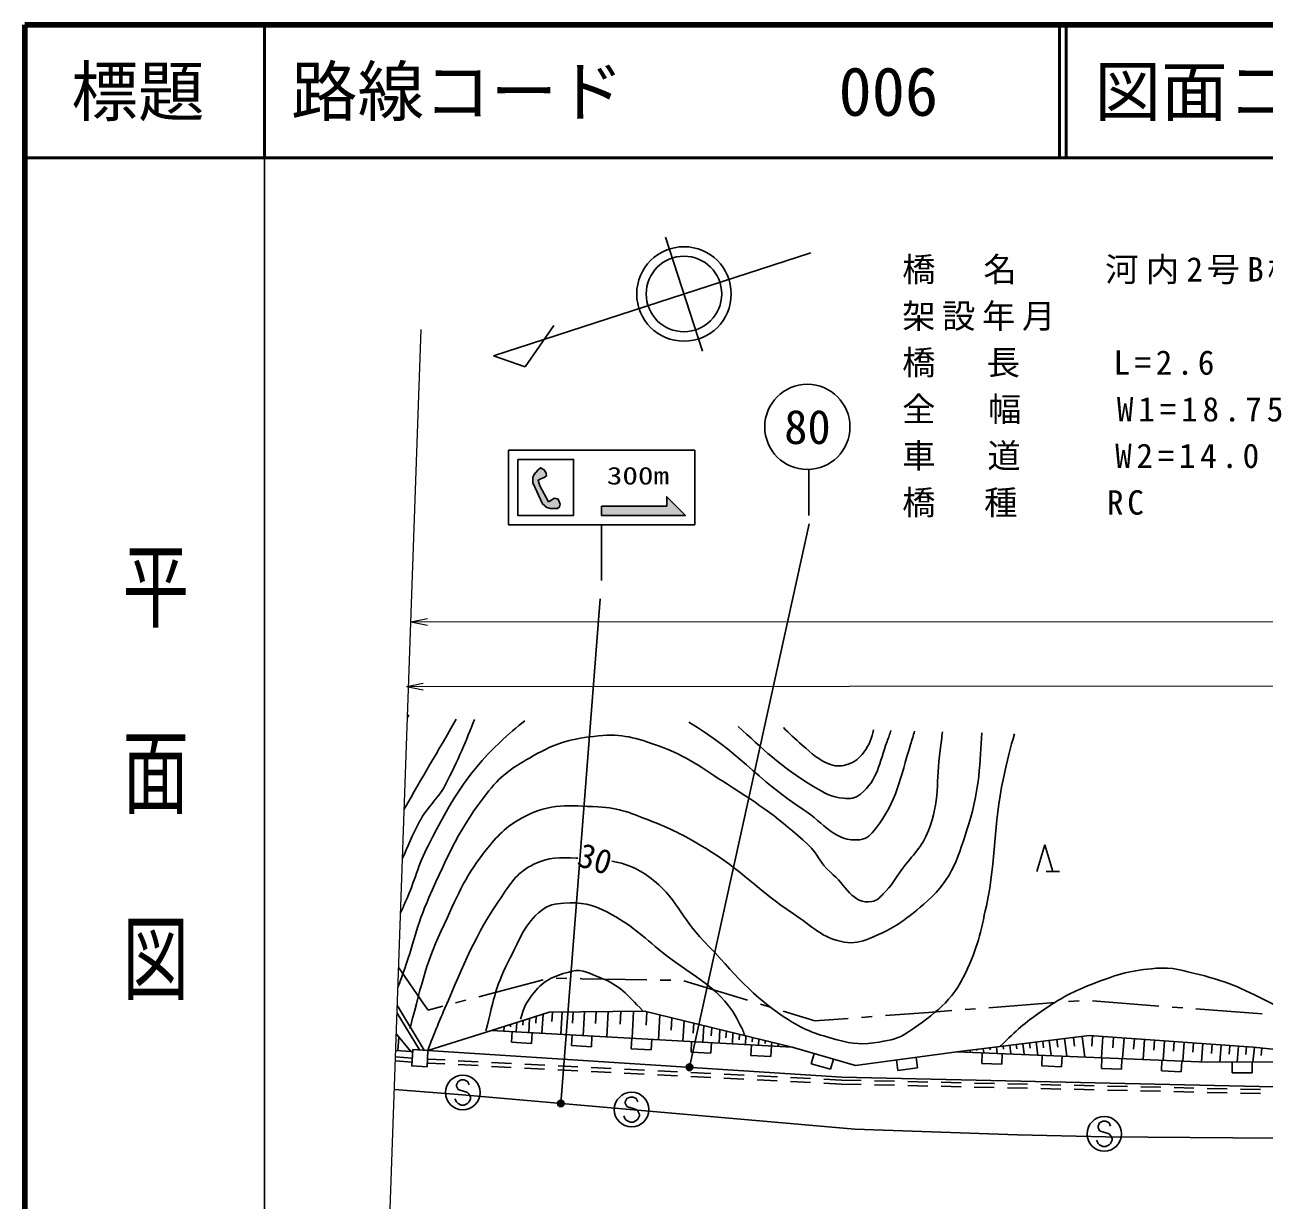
# Model space of a CAD drawing. Units: millimetres, scale not verified. Extents: x 40000 to 680000, y 20000 to 380000.
# Drawn here: x 40000 to 133124, y 291736 to 380000 of the extents above; entities that cross this region are included whole.
import ezdxf
from ezdxf.enums import TextEntityAlignment as Align

# ---------------------------------------------------------------- set-up
doc = ezdxf.new("R2010")
doc.units = ezdxf.units.MM
doc.header["$LTSCALE"] = 1000
doc.header["$PDMODE"] = 32
doc.header["$PDSIZE"] = 500
for name, color, linetype, lineweight in [('M-BGD', 7, 'Continuous', 25), ('M-BGD-HTXT', 7, 'Continuous', 13), ('M-BMK-ROW', 30, 'Continuous', 25), ('M-STR-HTXT', 7, 'Continuous', 13), ('M-STR-STRC', 7, 'Continuous', 25), ('M-TTL', 2, 'Continuous', 140), ('M-TTL-BAND', 7, 'Continuous', 25), ('M-TTL-LINE', 7, 'Continuous', 50)]:
    doc.layers.add(name, color=color, linetype=linetype, lineweight=lineweight)
doc.layers.add('M-TTL-TXT', color=7, linetype='Continuous')
doc.styles.add('@ＭＳ ゴシック', font='')
doc.styles.add('ＭＳ ゴシック', font='')
doc.styles.get('@ＭＳ ゴシック').set_extended_font_data('@MS Gothic')
doc.styles.get('ＭＳ ゴシック').set_extended_font_data('MS Gothic')

msp = doc.modelspace()

# ---------------------------------------------------------------- hatches: boundary and pattern name
at = {"layer": 'M-STR-STRC'}
for points in [[(79349, 344167), (79804, 344452), (80087, 344372), (80221, 343995), (80181, 343793), (80033, 343671), (79508, 343685), (79225, 343752), (78888, 344021), (78161, 345597), (78161, 346001), (78255, 346216), (78538, 346566), (78740, 346741), (79023, 346593), (79184, 346324), (79198, 346135), (79023, 346001), (78781, 345907), (78561, 345804), (78697, 345386)], [(89640, 343163), (88240, 344563), (88240, 343863), (83340, 343863), (83340, 343163)]]:
    msp.add_hatch(color=256, dxfattribs=at).paths.add_polyline_path(points)

# ---------------------------------------------------------------- linework, layer by layer
at = {"layer": 'M-BGD'}
for p, q in [((90923, 355484), (88135, 364064)), ((99062, 362882), (75224, 355151)), ((77588, 354328), (79745, 357411)), ((75224, 355151), (77588, 354328)), ((116032, 316425), (116632, 318425)), ((116632, 318425), (117232, 316425)), ((116732, 316425), (117732, 316425)), ((67973, 305786), (69645, 303023)), ((67993, 306334), (70009, 303002)), ((78431, 305553), (78402, 305020)), ((78940, 305716), (78860, 304270)), ((79641, 305866), (79601, 305143)), ((80365, 305872), (80273, 304192)), ((81206, 305879), (81160, 305039)), ((82047, 305886), (81949, 304100)), ((82941, 305893), (82892, 305000)), ((83836, 305900), (83731, 304002)), ((84786, 305908), (84734, 304959)), ((85737, 305916), (85626, 303898)), ((86743, 305882), (86687, 304873)), ((87725, 305644), (87623, 303788)), ((76017, 304783), (75998, 304427)), ((76494, 304935), (76484, 304757)), ((76970, 305087), (76931, 304376)), ((77446, 305239), (77427, 304884)), ((77923, 305391), (77864, 304325)), ((88628, 305425), (88577, 304497)), ((89532, 305206), (89448, 303687)), ((90270, 305026), (90229, 304267)), ((91009, 304847), (90941, 303605)), ((91614, 304701), (91580, 304080)), ((92218, 304554), (92162, 303538)), ((69018, 302892), (67918, 304211)), ((68021, 302972), (68103, 303989)), ((70292, 302986), (75065, 304479)), ((75065, 304479), (97656, 303236)), ((76625, 304393), (76581, 303594)), ((76581, 303594), (78079, 303512)), ((78079, 303512), (78123, 304311)), ((81118, 304146), (81074, 303347)), ((82572, 303264), (82616, 304063)), ((85611, 303898), (85567, 303100)), ((87065, 303017), (87109, 303816)), ((90104, 303651), (90061, 302852)), ((92713, 304434), (92685, 303926)), ((93207, 304314), (93162, 303483)), ((93693, 304197), (93670, 303781)), ((94179, 304079), (94143, 303429)), ((94665, 303961), (94647, 303636)), ((95151, 303843), (95125, 303375)), ((95637, 303725), (95624, 303491)), ((96123, 303607), (96107, 303321)), ((115986, 303615), (116106, 302636)), ((116482, 303675), (116542, 303186)), ((116979, 303736), (117118, 302594)), ((117550, 303806), (117620, 303235)), ((118121, 303876), (118284, 302545)), ((118786, 303957), (118868, 303292)), ((119452, 304038), (119641, 302489)), ((120227, 304082), (120173, 303304)), ((121006, 304027), (120894, 302437)), ((121801, 303971), (121745, 303176)), ((122596, 303916), (122488, 302371)), ((123369, 303861), (123315, 303089)), ((124141, 303807), (124036, 302306)), ((124892, 303754), (124839, 303004)), ((125642, 303701), (125539, 302244)), ((126371, 303650), (126319, 302921)), ((127099, 303599), (127000, 302183)), ((67874, 302984), (69018, 302892)), ((69018, 302892), (69135, 302891)), ((81074, 303347), (82572, 303264)), ((85567, 303100), (87065, 303017)), ((90061, 302852), (91558, 302770)), ((91558, 302770), (91602, 303569)), ((94598, 303404), (94554, 302605)), ((96051, 302523), (96095, 303322)), ((96609, 303490), (96601, 303346)), ((97095, 303372), (97089, 303267)), ((97581, 303254), (97578, 303201)), ((99319, 302755), (99097, 301987)), ((111023, 303009), (111043, 302846)), ((111519, 303070), (111529, 302988)), ((111942, 302809), (111909, 302009)), ((112016, 303130), (112055, 302804)), ((112512, 303191), (112532, 303028)), ((113008, 303251), (113068, 302762)), ((113407, 301947), (113441, 302746)), ((113504, 303312), (113534, 303067)), ((114001, 303373), (114081, 302720)), ((114497, 303433), (114537, 303107)), ((114993, 303494), (115093, 302678)), ((115490, 303554), (115540, 303146)), ((127807, 303549), (127757, 302841)), ((128515, 303499), (128418, 302124)), ((129203, 303451), (129154, 302763)), ((129890, 303403), (129799, 302107)), ((130538, 303357), (130492, 302709)), ((131185, 303311), (131100, 302108)), ((131787, 303269), (131744, 302668)), ((132388, 303224), (132273, 302109)), ((132945, 303166), (132888, 302609)), ((67846, 302197), (69086, 302090)), ((67857, 302497), (69106, 302390)), ((69086, 302090), (69089, 302090)), ((70237, 302032), (71562, 301965)), ((70254, 302332), (71576, 302265)), ((72560, 301915), (74058, 301839)), ((72574, 302214), (74073, 302138)), ((75057, 301788), (76555, 301712)), ((75071, 302088), (76569, 302012)), ((77568, 301962), (79066, 301886)), ((80065, 301835), (81563, 301760)), ((94554, 302605), (96051, 302523)), ((99097, 301987), (100538, 301571)), ((100538, 301571), (100760, 302339)), ((105484, 302273), (105591, 301480)), ((107078, 301681), (106970, 302474)), ((111909, 302009), (113407, 301947)), ((116438, 302622), (116405, 301823)), ((116405, 301823), (117904, 301760)), ((117904, 301760), (117937, 302560)), ((120934, 302435), (120901, 301636)), ((122400, 301574), (122433, 302373)), ((125430, 302248), (125397, 301449)), ((126896, 301387), (126929, 302186)), ((130723, 302108), (130724, 301308)), ((132224, 301309), (132223, 302109)), ((77554, 301662), (79052, 301586)), ((80051, 301536), (81549, 301460)), ((82548, 301409), (84046, 301334)), ((82562, 301709), (84060, 301633)), ((85044, 301283), (86542, 301207)), ((85058, 301583), (86557, 301507)), ((87541, 301157), (89039, 301081)), ((87555, 301456), (89053, 301381)), ((90038, 301030), (91536, 300955)), ((90052, 301330), (91550, 301254)), ((92535, 300904), (94033, 300828)), ((92549, 301204), (94047, 301128)), ((95046, 301077), (96544, 301002)), ((97542, 300951), (99041, 300875)), ((100039, 300825), (101361, 300758)), ((105591, 301480), (107078, 301681)), ((120901, 301636), (122400, 301574)), ((125397, 301449), (126896, 301387)), ((130724, 301308), (132224, 301309)), ((95032, 300778), (96530, 300702)), ((97528, 300651), (99026, 300576)), ((100025, 300525), (101350, 300458)), ((101350, 300458), (102846, 300424)), ((101361, 300758), (102854, 300724)), ((103846, 300402), (105346, 300368)), ((103854, 300702), (105354, 300668)), ((106345, 300345), (107845, 300311)), ((106353, 300645), (107853, 300611)), ((108845, 300289), (110344, 300255)), ((108853, 300588), (110352, 300555)), ((111344, 300232), (112844, 300198)), ((111352, 300532), (112852, 300498)), ((113843, 300175), (115343, 300142)), ((113851, 300475), (115351, 300441)), ((116343, 300119), (117842, 300085)), ((116351, 300419), (117850, 300385)), ((118842, 300062), (120342, 300029)), ((118850, 300362), (120350, 300328)), ((121341, 300006), (122841, 299972)), ((121349, 300306), (122849, 300272)), ((123841, 299949), (125340, 299915)), ((123849, 300249), (125348, 300215)), ((126340, 299893), (127840, 299859)), ((126348, 300193), (127848, 300159)), ((128848, 300136), (130347, 300102)), ((131347, 300080), (132847, 300046)), ((128840, 299836), (130339, 299802)), ((131339, 299780), (132839, 299746))]:
    msp.add_line(p, q, dxfattribs=at)
for points in [[(75065, 304479), (79404, 305864), (86573, 305923), (97656, 303236)], [(110030, 302888), (119965, 304101), (132301, 303233), (143106, 302117)], [(70292, 302986), (101378, 300982), (142839, 300054), (161099, 299791)], [(97656, 303236), (102424, 301859), (110030, 302888), (128841, 302107), (143106, 302117), (152708, 301758)], [(67771, 300056), (72893, 299650), (102366, 297071), (114590, 296650), (121192, 296500), (168996, 296122), (223453, 296256)]]:
    msp.add_lwpolyline(points, dxfattribs=at)
msp.add_lwpolyline([(69144, 303052), (70292, 302986), (70221, 301754), (69073, 301820)], close=True, dxfattribs=at)
for radius in [3548, 2836]:
    msp.add_circle((89528, 359788), radius, dxfattribs=at)
for points, knots in [([(73795, 327831), (73157, 326296), (72587, 324783), (71590, 322911), (70974, 321754), (70269, 321326), (69656, 320167), (69103, 319121), (68740, 318264), (68384, 317411)], [0, 0, 0, 0, 1, 1, 1, 2, 2, 2, 3, 3, 3, 3]), ([(68042, 307743), (68156, 308048), (68253, 308315), (68406, 308733), (69222, 310956), (69395, 312310), (70369, 314468), (71847, 317739), (72634, 319671), (74869, 322479), (75896, 323770), (76759, 324267), (78186, 325093), (79923, 326098), (81099, 326405), (83095, 326604), (84880, 326782), (85937, 326454), (87626, 325850), (89804, 325070), (90845, 324205), (92798, 322965), (95294, 321380), (96681, 320430), (98858, 318430), (99626, 317725), (99736, 317021), (100542, 316360), (101690, 315419), (102177, 313923), (103642, 314163), (104040, 314228), (104215, 314449), (104503, 314730), (105149, 315362), (105369, 315843), (105904, 316571), (106725, 317689), (107398, 318212), (107905, 319503), (108775, 321718), (108446, 323176), (108782, 325532), (108856, 326046), (108905, 326491), (108949, 326909)], [0, 0, 0, 0, 1, 1, 1, 2, 2, 2, 3, 3, 3, 4, 4, 4, 5, 5, 5, 6, 6, 6, 7, 7, 7, 8, 8, 8, 9, 9, 9, 10, 10, 10, 11, 11, 11, 12, 12, 12, 13, 13, 13, 14, 14, 14, 15, 15, 15, 15]), ([(68239, 313316), (68356, 313573), (68479, 313850), (68615, 314160), (69334, 315798), (69507, 316819), (70329, 318408), (72017, 321667), (73042, 323588), (75702, 326117), (76367, 326749), (76961, 327280), (77560, 327732)], [0, 0, 0, 0, 1, 1, 1, 2, 2, 2, 3, 3, 3, 4, 4, 4, 4]), ([(89882, 327632), (93543, 325517), (94945, 323372), (98493, 321072), (100070, 320050), (100868, 318611), (102738, 318805), (103300, 318863), (103583, 319180), (103926, 319629), (105554, 321757), (105755, 323407), (106557, 325963), (106664, 326306), (106763, 326639), (106855, 326964)], [0, 0, 0, 0, 1, 1, 1, 2, 2, 2, 3, 3, 3, 4, 4, 4, 5, 5, 5, 5]), ([(105083, 327010), (104996, 326747), (104899, 326473), (104791, 326186), (104177, 324568), (104130, 323335), (102797, 322231), (102399, 321900), (102026, 321880), (101510, 321919), (100573, 321991), (100082, 322325), (99272, 322803), (96783, 324274), (95372, 325701), (93609, 327311)], [0, 0, 0, 0, 1, 1, 1, 2, 2, 2, 3, 3, 3, 4, 4, 4, 5, 5, 5, 5]), ([(97005, 327222), (97419, 326808), (97873, 326381), (98413, 325913), (99175, 325254), (99594, 324797), (100542, 324458), (101032, 324283), (101381, 324322), (101874, 324489), (102416, 324672), (102689, 324923), (103042, 325375), (103486, 325943), (103657, 326474), (103763, 327045)], [0, 0, 0, 0, 1, 1, 1, 2, 2, 2, 3, 3, 3, 4, 4, 4, 5, 5, 5, 5]), ([(68946, 304639), (69900, 308314), (70164, 309571), (71532, 312500), (72611, 314808), (73153, 316191), (74762, 318167), (75669, 319281), (76288, 319885), (77559, 320555), (79475, 321565), (80894, 321361), (83059, 321272), (84729, 321203), (85634, 320768), (87190, 320158), (88801, 319527), (89661, 319054), (91146, 318165), (93907, 316510), (95062, 315003), (97760, 313247), (99185, 312320), (99882, 311402), (101558, 311121), (102306, 310996), (102776, 311114), (103478, 311398), (105352, 312156), (106315, 312863), (107823, 314210), (109740, 315922), (110166, 317556), (110932, 320010), (111739, 322595), (111776, 324691), (111904, 326831)], [0, 0, 0, 0, 1, 1, 1, 2, 2, 2, 3, 3, 3, 4, 4, 4, 5, 5, 5, 6, 6, 6, 7, 7, 7, 8, 8, 8, 9, 9, 9, 10, 10, 10, 11, 11, 11, 12, 12, 12, 12]), ([(84105, 317198), (85083, 317032), (85980, 316709), (86962, 315979), (88932, 314517), (89308, 312942), (91020, 311186), (93402, 308743), (94539, 307064), (97429, 305249), (98716, 304441), (99567, 304186), (101032, 303783), (102226, 303455), (102978, 303400), (104198, 303611), (105096, 303766), (105650, 303863), (106399, 304380), (108393, 305757), (109664, 306658), (110706, 308846), (111585, 310689), (111821, 311845), (112248, 313842), (113038, 317535), (112726, 319735), (113531, 323425), (113809, 324698), (114075, 325765), (114357, 326767)], [0, 0, 0, 0, 1, 1, 1, 2, 2, 2, 3, 3, 3, 4, 4, 4, 5, 5, 5, 6, 6, 6, 7, 7, 7, 8, 8, 8, 9, 9, 9, 10, 10, 10, 10]), ([(70249, 302917), (70835, 304468), (71030, 304895), (71568, 306148), (73020, 309531), (73767, 311506), (75835, 314552), (76584, 315655), (77047, 316393), (78252, 316961), (79395, 317499), (80192, 317497), (81453, 317422), (81488, 317420), (81523, 317418), (81559, 317416)], [0, 0, 0, 0, 1, 1, 1, 2, 2, 2, 3, 3, 3, 4, 4, 4, 5, 5, 5, 5]), ([(74651, 304456), (75263, 306989), (75423, 307945), (76474, 309945), (77248, 311419), (77525, 312461), (78826, 313500), (79365, 313931), (79819, 313993), (80507, 314044), (81806, 314141), (82615, 313958), (83772, 313358), (85553, 312435), (86363, 311596), (87926, 310338), (90338, 308398), (92383, 307730), (93729, 304942), (93873, 304643), (93965, 304516), (94067, 304162)], [0, 0, 0, 0, 1, 1, 1, 2, 2, 2, 3, 3, 3, 4, 4, 4, 5, 5, 5, 6, 6, 6, 7, 7, 7, 7]), ([(113270, 303283), (114594, 304573), (115059, 305000), (116357, 305902), (117839, 306931), (118757, 307412), (120441, 308062), (122147, 308721), (123172, 309010), (124995, 309150), (126270, 309248), (126993, 308985), (128235, 308683), (130526, 308124), (131736, 307502), (133839, 306435), (135396, 305645), (136163, 305013), (137617, 304047), (138544, 303430), (138845, 303228), (139972, 302441)], [0, 0, 0, 0, 1, 1, 1, 2, 2, 2, 3, 3, 3, 4, 4, 4, 5, 5, 5, 6, 6, 6, 7, 7, 7, 7]), ([(77239, 305331), (77498, 306209), (77695, 306634), (78235, 307309), (79042, 308318), (79864, 308619), (81118, 308930), (81948, 309137), (82449, 308732), (83250, 308434), (84718, 307887), (85208, 307207), (86418, 305975)], [0, 0, 0, 0, 1, 1, 1, 2, 2, 2, 3, 3, 3, 4, 4, 4, 4])]:
    msp.add_open_spline(points, degree=3, knots=knots, dxfattribs=at)
for points in [[(68515, 321105), (69904, 323617), (70957, 325246), (72401, 327868)], [(68758, 327992), (68788, 328056), (68818, 328121), (68848, 328187)]]:
    msp.add_open_spline(points, degree=3, dxfattribs=at)
at = {"layer": 'M-BGD-HTXT'}
msp.add_line((64890, 218560), (69788, 357121), dxfattribs=at)
at = {"layer": 'M-BMK-ROW'}
for p, q in [((68094, 309187), (69970, 306468)), ((74115, 307018), (78950, 308289)), ((79934, 308407), (80733, 308391)), ((81733, 308372), (81862, 308369)), ((81862, 308369), (86732, 308283)), ((87732, 308265), (88532, 308251)), ((89529, 308213), (94310, 306750)), ((69970, 306468), (70315, 306018)), ((72374, 306560), (73148, 306763)), ((95266, 306458), (96031, 306224)), ((112442, 306191), (117427, 306573)), ((118424, 306650), (119222, 306711)), ((120219, 306696), (125204, 306317)), ((70315, 306018), (71407, 306305)), ((96987, 305931), (99363, 305204)), ((102869, 305467), (103667, 305527)), ((104664, 305601), (107899, 305843)), ((107899, 305843), (109650, 305978)), ((110647, 306054), (111444, 306115)), ((126202, 306242), (126999, 306181)), ((127996, 306105), (132982, 305726)), ((99363, 305204), (101872, 305392))]:
    msp.add_line(p, q, dxfattribs=at)
at = {"layer": 'M-STR-HTXT'}
for p, q in [((69012, 335162), (70261, 335413)), ((69012, 335162), (226479, 335258)), ((69012, 335162), (70262, 334913)), ((68677, 330310), (568662, 330615)), ((68677, 330310), (69927, 330561)), ((68677, 330310), (69927, 330061))]:
    msp.add_line(p, q, dxfattribs=at)
at = {"layer": 'M-STR-STRC'}
for p, q in [((76340, 348063), (90340, 348063)), ((76340, 348063), (76340, 342463)), ((90340, 348063), (90340, 342463)), ((98915, 346607), (98915, 343158)), ((98915, 346607), (98915, 343464)), ((90340, 342463), (76340, 342463)), ((83340, 342463), (83340, 338263)), ((84740, 342463), (84040, 342463)), ((98939, 342537), (89954, 301718)), ((83233, 336889), (80277, 299004)), ((72551, 300647), (72433, 300411)), ((72433, 300411), (72433, 300292)), ((72433, 300292), (72551, 300056)), ((72788, 300765), (72551, 300647)), ((72551, 300056), (73260, 299820)), ((73024, 300765), (72788, 300765)), ((73260, 300647), (73024, 300765)), ((73379, 300411), (73260, 300647)), ((72433, 299111), (72315, 299347)), ((72551, 298992), (72433, 299111)), ((72788, 298874), (72551, 298992)), ((73260, 298992), (73024, 298874)), ((73260, 299820), (73379, 299702)), ((73379, 299111), (73260, 298992)), ((73379, 299702), (73497, 299465)), ((73497, 299347), (73379, 299111)), ((73497, 299465), (73497, 299347)), ((85238, 299366), (85120, 299130)), ((85120, 299130), (85120, 299011)), ((85120, 299011), (85238, 298775)), ((85475, 299484), (85238, 299366)), ((85711, 299484), (85475, 299484)), ((85947, 299366), (85711, 299484)), ((86066, 299130), (85947, 299366)), ((73024, 298874), (72788, 298874)), ((85120, 297830), (85002, 298066)), ((85238, 298775), (85947, 298539)), ((85947, 298539), (86066, 298421)), ((86066, 298421), (86184, 298184)), ((86184, 298066), (86066, 297830)), ((86184, 298184), (86184, 298066)), ((85238, 297711), (85120, 297830)), ((85475, 297593), (85238, 297711)), ((85711, 297593), (85475, 297593)), ((85947, 297711), (85711, 297593)), ((86066, 297830), (85947, 297711)), ((120756, 297541), (120638, 297304)), ((120638, 297304), (120638, 297186)), ((120638, 297186), (120756, 296950)), ((120992, 297659), (120756, 297541)), ((121229, 297659), (120992, 297659)), ((121465, 297541), (121229, 297659)), ((121583, 297304), (121465, 297541)), ((120638, 296004), (120520, 296241)), ((120756, 296950), (121465, 296713)), ((121465, 296713), (121583, 296595)), ((121583, 296595), (121701, 296359)), ((121701, 296241), (121583, 296004)), ((121701, 296359), (121701, 296241)), ((120756, 295886), (120638, 296004)), ((120992, 295768), (120756, 295886)), ((121229, 295768), (120992, 295768)), ((121465, 295886), (121229, 295768)), ((121583, 296004), (121465, 295886))]:
    msp.add_line(p, q, dxfattribs=at)
for points in [[(77040, 347363), (81240, 347363), (81240, 343163), (77040, 343163)], [(79349, 344167), (79804, 344452), (80087, 344372), (80221, 343995), (80181, 343793), (80033, 343671), (79508, 343685), (79225, 343752), (78888, 344021), (78161, 345597), (78161, 346001), (78255, 346216), (78538, 346566), (78740, 346741), (79023, 346593), (79184, 346324), (79198, 346135), (79023, 346001), (78781, 345907), (78561, 345804), (78697, 345386)], [(83340, 343863), (88240, 343863), (88240, 344563), (89640, 343163), (83340, 343163)]]:
    msp.add_lwpolyline(points, close=True, dxfattribs=at)
for centre, radius in [((98798, 349805), 3200), ((89954, 301718), 150), ((89954, 301718), 120), ((89954, 301718), 90), ((89954, 301718), 60), ((89954, 301718), 30), ((72906, 299820), 1300), ((80277, 299004), 150), ((80277, 299004), 120), ((80277, 299004), 90), ((80277, 299004), 60), ((80277, 299004), 30), ((85593, 298539), 1300), ((121110, 296713), 1300)]:
    msp.add_circle(centre, radius, dxfattribs=at)
for p in [(89954, 301718), (80277, 299004)]:
    msp.add_point(p, dxfattribs=at)
at = {"layer": 'M-TTL'}
for p, q in [((40000, 380000), (40000, 20000)), ((680000, 380000), (40000, 380000))]:
    msp.add_line(p, q, dxfattribs=at)
at = {"layer": 'M-TTL-BAND'}
msp.add_line((58000, 370000), (58000, 20000), dxfattribs=at)
at = {"layer": 'M-TTL-LINE'}
for p, q in [((58000, 380000), (58000, 370000)), ((117750, 380000), (117750, 370000)), ((118250, 380000), (118250, 370000)), ((40000, 370000), (680000, 370000))]:
    msp.add_line(p, q, dxfattribs=at)

# ---------------------------------------------------------------- texts
at = {"layer": 'M-BGD', "style": 'ＭＳ ゴシック'}
msp.add_text('30', height=1833, rotation=343.079, dxfattribs=at).set_placement((81232, 316343), align=Align.BOTTOM_LEFT)
at = {"layer": 'M-STR-HTXT', "char_height": 1833, "attachment_point": 7, "style": 'ＭＳ ゴシック'}
for s, insert in [('\\T1.22;橋\u3000名\u3000\u3000河内2号B橋', (105925, 360516)), ('\\T1.2;架設年月', (105925, 357016)), ('\\T1.27;橋\u3000長\u3000\u3000L=2.6', (105925, 353516)), ('\\T1.29;全\u3000幅\u3000\u3000W1=18.75', (105925, 350016)), ('\\T1.28;車\u3000道\u3000\u3000W2=14.0', (105925, 346516)), ('\\T1.23;橋\u3000種\u3000\u3000RC', (105925, 343016))]:
    msp.add_mtext(s, dxfattribs=dict(at, insert=insert))
at = {"layer": 'M-STR-STRC', "style": 'ＭＳ ゴシック'}
msp.add_text('80', height=2566, dxfattribs=at).set_placement((98804, 349805), align=Align.MIDDLE_CENTER)
at = {"layer": 'M-STR-STRC', "style": 'ＭＳ ゴシック', "width": 1.3}
msp.add_text('300m', height=1320, dxfattribs=at).set_placement((86070, 346141), align=Align.MIDDLE_CENTER)
at = {"layer": 'M-TTL-BAND', "style": '@ＭＳ ゴシック', "width": 1.4}
msp.add_text('平  面  図', height=3666, rotation=270, dxfattribs=at).set_placement((49777, 306475), align=Align.MIDDLE_RIGHT)
at = {"layer": 'M-TTL-TXT', "style": 'ＭＳ ゴシック'}
msp.add_text('標題', height=3666, dxfattribs=at).set_placement((48500, 375000), align=Align.MIDDLE_CENTER)
for s, p in [('路線コード', (60000, 375000)), ('006', (101142, 375000)), ('図面コード', (120380, 375000))]:
    msp.add_text(s, height=3666, dxfattribs=at).set_placement(p, align=Align.MIDDLE_LEFT)

doc.saveas('drawing.dxf')
